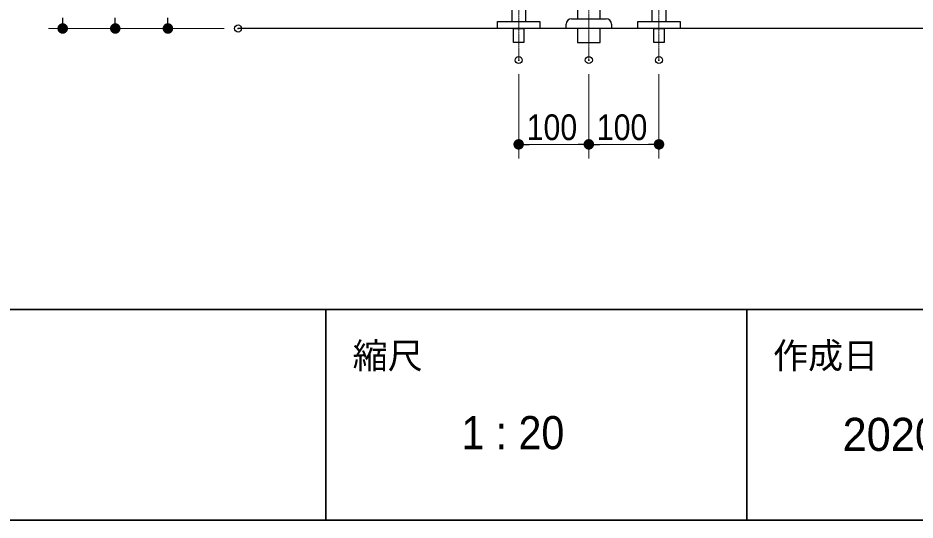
# Model space of a CAD drawing. Units: millimetres, scale not verified. Extents: x -6062 to 6062, y -3045 to 3045.
# Drawn here: x -326 to 953, y -2770 to -2055 of the extents above; entities that cross this region are included whole.
import ezdxf
from ezdxf.enums import TextEntityAlignment as Align

# ---------------------------------------------------------------- set-up
doc = ezdxf.new("R2010")
doc.units = ezdxf.units.MM
doc.header["$LTSCALE"] = 20
doc.header["$PDMODE"] = 32
doc.header["$PDSIZE"] = 10
doc.linetypes.add('USER1', pattern=[2.91, 1.76, -0.4, 0.35, -0.4])
for name, color, linetype, lineweight in [('0-0_1図面枠', 7, 'Continuous', 20), ('0-1_4給排水', 7, 'Continuous', 30), ('0-2_5ボウル・キャビネット', 7, 'Continuous', 15), ('0-3_2寸法-1', 7, 'Continuous', 15), ('0-4_0', 7, 'Continuous', 25)]:
    doc.layers.add(name, color=color, linetype=linetype, lineweight=lineweight)
doc.layers.add('0-5_Defpoints', color=7, linetype='Continuous')
doc.styles.add('ＭＳ Ｐゴシック', font='')
doc.styles.get('ＭＳ Ｐゴシック').set_extended_font_data('MS PGothic')

# ---------------------------------------------------------------- blocks, each defined once
blk = doc.blocks.new('グループ-5')
at = {"layer": '0-1_4給排水', "linetype": 'USER1', "lineweight": 15}
blk.add_line((45500, -42300), (45500, -21200), dxfattribs=at)
at = {"layer": '0-1_4給排水'}
blk.add_line((44850, -41306.7), (44850, -41280), dxfattribs=at)
for points in [[(45180, -33654.7), (45180, -41120), (45820, -41120), (45820, -31780)], [(45010, -41120), (45012.5, -41120), (45987.5, -41120), (45990, -41120)], [(46150, -41280), (46150, -41306.7), (46150, -41400), (44850, -41400), (44850, -41306.7)]]:
    blk.add_lwpolyline(points, dxfattribs=at)
blk.add_lwpolyline([(45180, -41400), (45180, -41800), (45820, -41800), (45820, -41400)], close=True, dxfattribs=at)
for centre, start, end in [((45010, -41280), 90, 180), ((45990, -41280), 0, 90)]:
    blk.add_arc(centre, 160, start, end, dxfattribs=at)
blk = doc.blocks.new('_Dot')
at = {"layer": '0-4_0'}
blk.add_line((-10, 0), (-20, 0), dxfattribs=at)
for points in [[(0, 0), (-10, 0), (-9.92, 1.25)], [(0, 0), (-9.92, -1.25), (-10, 0)], [(0, 0), (-9.92, 1.25), (-9.69, 2.49)], [(0, 0), (-9.69, -2.49), (-9.92, -1.25)], [(0, 0), (-9.69, 2.49), (-9.3, 3.68)], [(0, 0), (-9.3, -3.68), (-9.69, -2.49)], [(0, 0), (-9.3, 3.68), (-8.76, 4.82)], [(0, 0), (-8.76, -4.82), (-9.3, -3.68)], [(0, 0), (-8.76, 4.82), (-8.09, 5.88)], [(0, 0), (-8.09, -5.88), (-8.76, -4.82)], [(0, 0), (-8.09, 5.88), (-7.29, 6.85)], [(0, 0), (-7.29, -6.85), (-8.09, -5.88)], [(0, 0), (-7.29, 6.85), (-6.37, 7.71)], [(0, 0), (-6.37, -7.71), (-7.29, -6.85)], [(0, 0), (-6.37, 7.71), (-5.36, 8.44)], [(0, 0), (-5.36, -8.44), (-6.37, -7.71)], [(0, 0), (-5.36, 8.44), (-4.26, 9.05)], [(0, 0), (-4.26, -9.05), (-5.36, -8.44)], [(0, 0), (-4.26, 9.05), (-3.09, 9.51)], [(0, 0), (-3.09, -9.51), (-4.26, -9.05)], [(0, 0), (-3.09, 9.51), (-1.87, 9.82)], [(0, 0), (-1.87, -9.82), (-3.09, -9.51)], [(0, 0), (-1.87, 9.82), (-0.63, 9.98)], [(0, 0), (-0.63, -9.98), (-1.87, -9.82)], [(0, 0), (-0.63, 9.98), (0.63, 9.98)], [(0, 0), (0.63, -9.98), (-0.63, -9.98)], [(0, 0), (0.63, 9.98), (1.87, 9.82)], [(0, 0), (1.87, 9.82), (3.09, 9.51)], [(0, 0), (3.09, 9.51), (4.26, 9.05)], [(0, 0), (4.26, 9.05), (5.36, 8.44)], [(0, 0), (5.36, 8.44), (6.37, 7.71)], [(0, 0), (6.37, 7.71), (7.29, 6.85)], [(0, 0), (7.29, 6.85), (8.09, 5.88)], [(0, 0), (8.09, 5.88), (8.76, 4.82)], [(0, 0), (8.76, 4.82), (9.3, 3.68)], [(0, 0), (9.3, 3.68), (9.69, 2.49)], [(0, 0), (9.69, 2.49), (9.92, 1.25)], [(0, 0), (9.92, 1.25), (10, 0)], [(0, 0), (1.87, -9.82), (0.63, -9.98)], [(0, 0), (3.09, -9.51), (1.87, -9.82)], [(0, 0), (4.26, -9.05), (3.09, -9.51)], [(0, 0), (5.36, -8.44), (4.26, -9.05)], [(0, 0), (6.37, -7.71), (5.36, -8.44)], [(0, 0), (7.29, -6.85), (6.37, -7.71)], [(0, 0), (8.09, -5.88), (7.29, -6.85)], [(0, 0), (8.76, -4.82), (8.09, -5.88)], [(0, 0), (9.3, -3.68), (8.76, -4.82)], [(0, 0), (9.69, -2.49), (9.3, -3.68)], [(0, 0), (9.92, -1.25), (9.69, -2.49)], [(0, 0), (10, 0), (9.92, -1.25)]]:
    blk.add_solid(points, dxfattribs=at)
blk = doc.blocks.new('グループ-20')
at = {"layer": '0-1_4給排水', "linetype": 'USER1', "lineweight": 15}
for p, q in [((43500, -40100), (43500, -42300)), ((47500, -40100), (47500, -42300))]:
    blk.add_line(p, q, dxfattribs=at)
at = {"layer": '0-1_4給排水'}
for points in [[(43300, -40600), (43300, -41200), (43700, -41200), (43700, -40600)], [(47300, -40600), (47300, -41200), (47700, -41200), (47700, -40600)]]:
    blk.add_lwpolyline(points, dxfattribs=at)
for points in [[(42900, -41200), (44100, -41200), (44100, -41400), (42900, -41400)], [(43350, -41400), (43650, -41400), (43650, -41800), (43350, -41800)], [(46900, -41200), (48100, -41200), (48100, -41400), (46900, -41400)], [(47350, -41400), (47650, -41400), (47650, -41800), (47350, -41800)]]:
    blk.add_lwpolyline(points, close=True, dxfattribs=at)
blk = doc.blocks.new('グループ-2')
at = {"layer": '0-0_1図面枠', "lineweight": 35}
for p, q in [((-80000, -49400), (80000, -49400)), ((38000, -49400), (38000, -55400)), ((50000, -49400), (50000, -55400))]:
    blk.add_line(p, q, dxfattribs=at)
blk.add_lwpolyline([(-80000, 55400), (80000, 55400), (80000, -55400), (-80000, -55400)], close=True, dxfattribs=at)

msp = doc.modelspace()

# ---------------------------------------------------------------- linework, layer by layer
at = {"layer": '0-2_5ボウル・キャビネット', "lineweight": 30}
msp.add_line((987.5, -2070), (-12.5, -2070), dxfattribs=at)
at = {"layer": '0-3_2寸法-1'}
for p, q in [((-207.5, -2070), (-282.5, -2070)), ((-132.5, -2070), (-207.5, -2070)), ((-32.5, -2070), (-132.5, -2070)), ((387.5, -2135), (387.5, -2255)), ((487.5, -2135), (487.5, -2255)), ((487.5, -2135), (487.5, -2255)), ((587.5, -2135), (587.5, -2255)), ((402.51, -2235), (472.49, -2235)), ((572.49, -2235), (502.51, -2235))]:
    msp.add_line(p, q, dxfattribs=at)
at = {"layer": '0-5_Defpoints'}
for p in [(-187.5, -2070), (-112.5, -2070), (-12.5, -2070), (387.5, -2115), (487.5, -2115), (587.5, -2115), (487.5, -2235)]:
    msp.add_point(p, dxfattribs=at)

# ---------------------------------------------------------------- block references
at = {"layer": '0-0_1図面枠', "xscale": 0.05, "yscale": 0.05}
msp.add_blockref('グループ-2', (-1787.5, 0), dxfattribs=at)
at = {"layer": '0-1_4給排水', "xscale": 0.05, "yscale": 0.05}
for name in ['グループ-5', 'グループ-20']:
    msp.add_blockref(name, (-1787.5, 0), dxfattribs=at)
at = {"layer": '0-3_2寸法-1', "xscale": 0.7503418, "yscale": 0.7503418}
for p, rotation in [((-262.5, -2070), 270), ((-187.5, -2070), 270), ((-112.5, -2070), 270), ((387.5, -2235), 180), ((487.5, -2235), 180)]:
    msp.add_blockref('_Dot', p, dxfattribs=dict(at, rotation=rotation))
for p in [(487.5, -2235), (587.5, -2235)]:
    msp.add_blockref('_Dot', p, dxfattribs=at)

# ---------------------------------------------------------------- texts
at = {"layer": '0-0_1図面枠', "style": 'ＭＳ Ｐゴシック'}
for s, height, p in [('縮尺', 36.66, (150.77, -2565.36)), ('作成日', 36.66, (750, -2565.16)), ('2020/03/31', 47.17, (849.28, -2685.74))]:
    msp.add_text(s, height=height, dxfattribs=at).set_placement(p, align=Align.BOTTOM_LEFT)
at = {"layer": '0-0_1図面枠', "style": 'ＭＳ Ｐゴシック', "width": 0.95}
msp.add_text('1 : 20', height=47.17, dxfattribs=at).set_placement((305.85, -2683.26), align=Align.BOTTOM_LEFT)
at = {"layer": '0-3_2寸法-1', "style": 'ＭＳ Ｐゴシック', "width": 0.9}
for p in [(398.89, -2239.96), (498.89, -2239.96)]:
    msp.add_text('100', height=36.66, dxfattribs=at).set_placement(p, align=Align.BOTTOM_LEFT)

doc.saveas('drawing.dxf')
